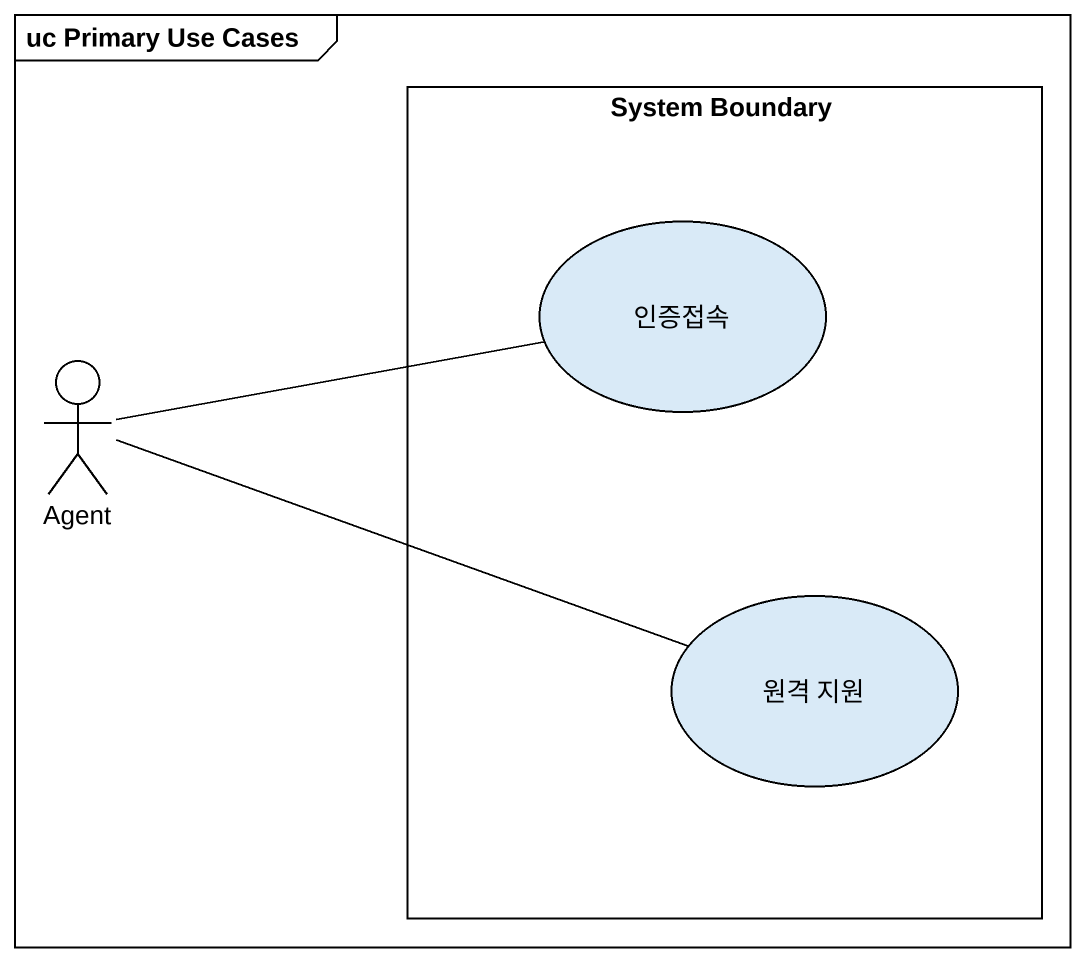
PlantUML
@startuml
mainframe uc Primary Use Cases
rectangle "System Boundary" as System_Boundary {
  usecase 인증접속
  usecase "원격 지원" as 원격_지원
}
actor "Agent" as Agent_
Agent_ -right- 인증접속
Agent_ -right- 원격_지원
@enduml
